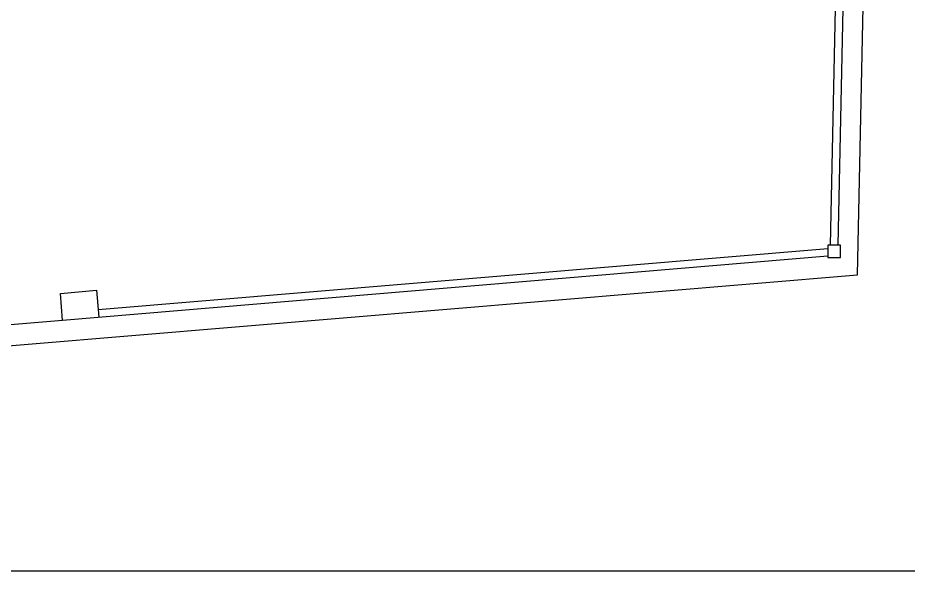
# Model space of a CAD drawing. Header units: millimetres. Extents: x -103 to 473, y 183 to 365.
# Drawn here: x 187.84 to 223.48, y 183.18 to 205.32 of the extents above; entities that cross this region are included whole.
import ezdxf

# ---------------------------------------------------------------- set-up
doc = ezdxf.new("R2010")
doc.units = ezdxf.units.MM
doc.header["$LTSCALE"] = 0.1
picture_1 = doc.add_image_def('image1.jpeg', size_in_pixel=(1647, 2086))

msp = doc.modelspace()

# ---------------------------------------------------------------- linework, layer by layer
for points in [[(155.056, 189.487), (221.45, 195.046), (222.876, 262.58)], [(220.376, 196.229), (221.204, 235.413)], [(220.676, 196.229), (221.504, 235.413)], [(191.058, 193.65), (220.268, 196.096)], [(189.638, 193.23), (220.268, 195.795)], [(189.638, 193.23), (189.548, 194.299), (190.993, 194.42), (191.083, 193.351)], [(186.737, 192.987), (189.638, 193.23)]]:
    msp.add_lwpolyline(points)
msp.add_lwpolyline([(220.268, 195.729), (220.768, 195.729), (220.768, 196.229), (220.268, 196.229)], close=True)

# ---------------------------------------------------------------- pictures from other files: only their frames are drawn
at = {"layer": 'defpoints'}
image = msp.add_image(picture_1, insert=(248.316, 341.382), size_in_units=(124.907, 158.2), rotation=180, dxfattribs=at)
image.dxf.flags = 7

doc.saveas('drawing.dxf')
